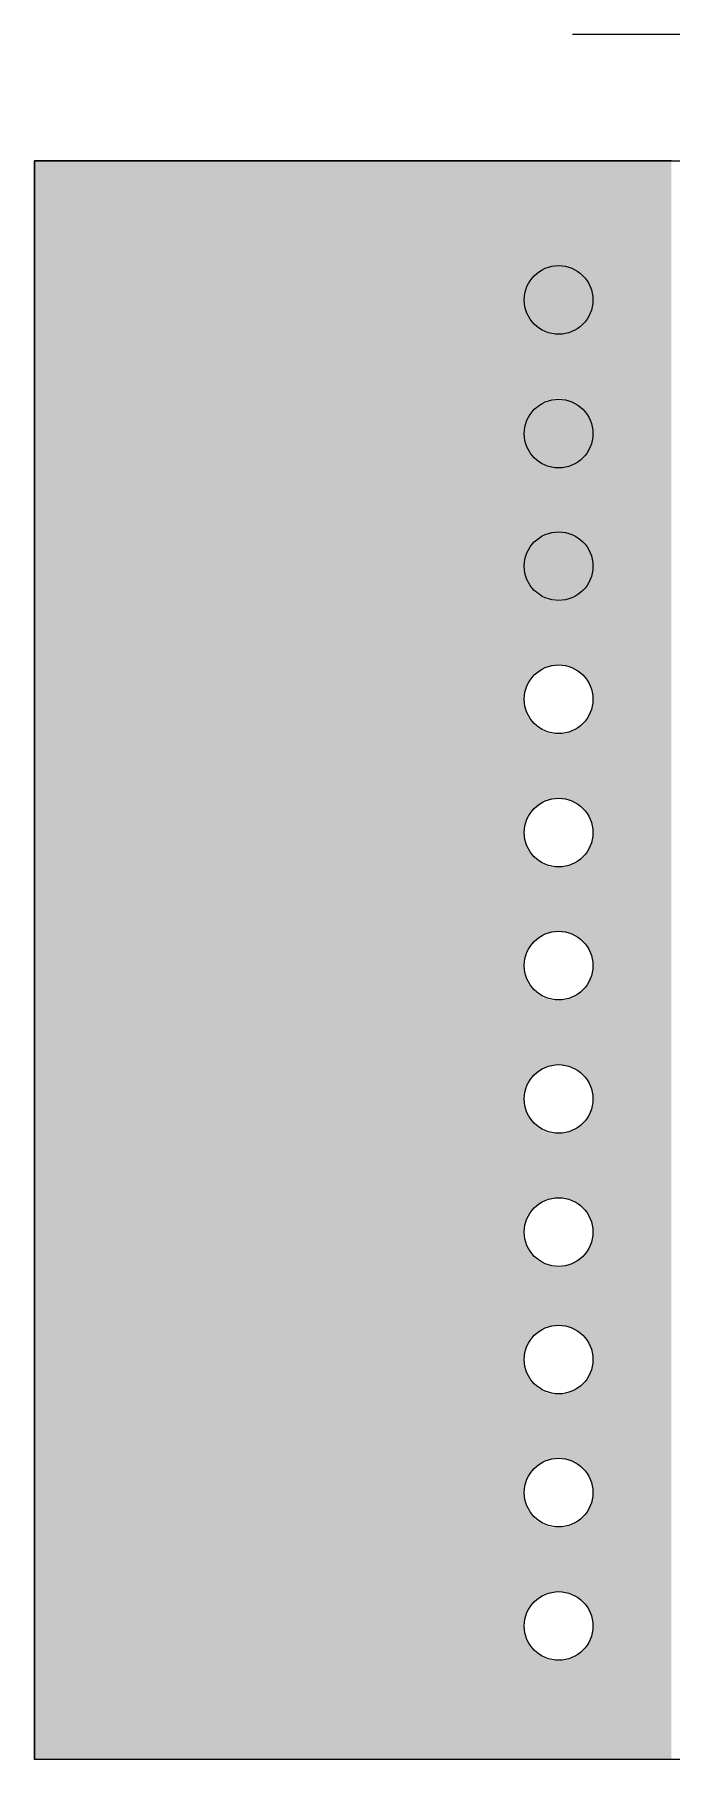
# Model space of a CAD drawing. Header units: millimetres. Extents: x 3946 to 12392, y 633 to 5758.
# Drawn here: x 3946 to 5838, y 633 to 5758 of the extents above; entities that cross this region are included whole.
import ezdxf

# ---------------------------------------------------------------- set-up
doc = ezdxf.new("R2010")
doc.units = ezdxf.units.MM
doc.layers.add('EQUIPOS', color=3, linetype='Continuous')
doc.layers.add('Layer1', color=7, linetype='Continuous')

msp = doc.modelspace()

# ---------------------------------------------------------------- hatches: boundary and pattern name
at = {"layer": 'Layer1'}
h = msp.add_hatch(color=7, dxfattribs=at)
h.set_gradient(color1=(168, 167, 164), color2=(91, 90, 87), one_color=1, tint=0.35, name='INVCYLINDER')
h.paths.add_polyline_path([(5837.7, 4387), (5837.7, 4855.1), (5837.7, 5323.3), (5837.7, 5382.5), (3947.1, 5382.5), (3947.1, 633.1), (5837.7, 633.1)])
h.paths.add_polyline_path([(5398.3, 2990.6, -1), (5604.1, 2990.6, -1)], flags=16)
h.paths.add_polyline_path([(5604.1, 2594.9, -1), (5398.3, 2594.9, -1)], flags=16)
h.paths.add_polyline_path([(5398.3, 3386.3, -1), (5604.1, 3386.3, -1)], flags=16)
h.paths.add_polyline_path([(5604.1, 2199.2, -1), (5398.3, 2199.2, -1)], flags=16)
h.paths.add_polyline_path([(5398.3, 3782, -1), (5604.1, 3782, -1)], flags=16)
h.paths.add_polyline_path([(5604.1, 1820.2, -1), (5398.3, 1820.2, -1)], flags=16)
h.paths.add_polyline_path([(5398.3, 4177.8, -1), (5604.1, 4177.8, -1)], flags=16)
h.paths.add_polyline_path([(5604.1, 1424.5, -1), (5398.3, 1424.5, -1)], flags=16)
h.paths.add_polyline_path([(5398.3, 4573.5, -1), (5604.1, 4573.5, -1)], flags=16)
h.paths.add_polyline_path([(5604.1, 1028.8, -1), (5398.3, 1028.8, -1)], flags=16)
h.paths.add_polyline_path([(5398.3, 4969.2, -1), (5604.1, 4969.2, -1)], flags=16)
h = msp.add_hatch(color=256, dxfattribs=at)
h.set_gradient(color1=(255, 0, 0), one_color=1, tint=1, name='INVCYLINDER')
h.paths.add_polyline_path([(5400.6, 4969.6, 1), (5604.6, 4969.6, 1)])
h = msp.add_hatch(color=256, dxfattribs=at)
h.set_gradient(color1=(255, 0, 0), color2=(255, 153, 153), one_color=1, tint=0.8, name='SPHERICAL')
h.paths.add_polyline_path([(5400.6, 4969.6, 1), (5604.6, 4969.6, 1)])
h = msp.add_hatch(color=256, dxfattribs=at)
h.set_gradient(color1=(255, 255, 0), color2=(255, 255, 153), one_color=1, tint=0.8, name='INVCURVED')
h.paths.add_polyline_path([(5400.6, 4572.5, 1), (5604.6, 4572.5, 1)])
h = msp.add_hatch(color=256, dxfattribs=at)
h.set_gradient(color1=(63, 255, 0), color2=(182, 255, 158), one_color=1, tint=0.81, name='INVCURVED')
h.paths.add_polyline_path([(5400.6, 4178.6, 1), (5604.6, 4178.6, 1)])

# ---------------------------------------------------------------- linework, layer by layer
at = {"color": 18, "true_color": 0x000000}
msp.add_line((6217.3, 5758.3), (5544.3, 5758.3), dxfattribs=at)
msp.add_line((6217.3, 5758.3), (5544.3, 5758.3), dxfattribs=at)
at = {"color": 253, "true_color": 0xa8a7a4}
for p, q in [((5837.7, 5382.6), (3946.4, 5382.6)), ((3946.4, 5382.6), (3946.4, 633))]:
    msp.add_line(p, q, dxfattribs=at)
at = {"color": 250}
msp.add_lwpolyline([(7614.1, 633), (3946.4, 633), (3946.4, 5382.6), (7614.1, 5382.6)], dxfattribs=at)
at = {"layer": 'EQUIPOS', "color": 1}
msp.add_circle((5502.6, 4969.6), 102, dxfattribs=at)
at = {"layer": 'Layer1', "color": 251, "true_color": 0x5b5a57}
for centre in [(5502.6, 4572.5), (5502.6, 4178.6), (5502.6, 3783.3), (5502.6, 3386.9), (5502.6, 2991.8), (5502.6, 2595.5), (5502.6, 2200.1), (5502.6, 1821.4), (5502.6, 1426), (5502.6, 1029.7)]:
    msp.add_circle(centre, 102, dxfattribs=at)

doc.saveas('drawing.dxf')
